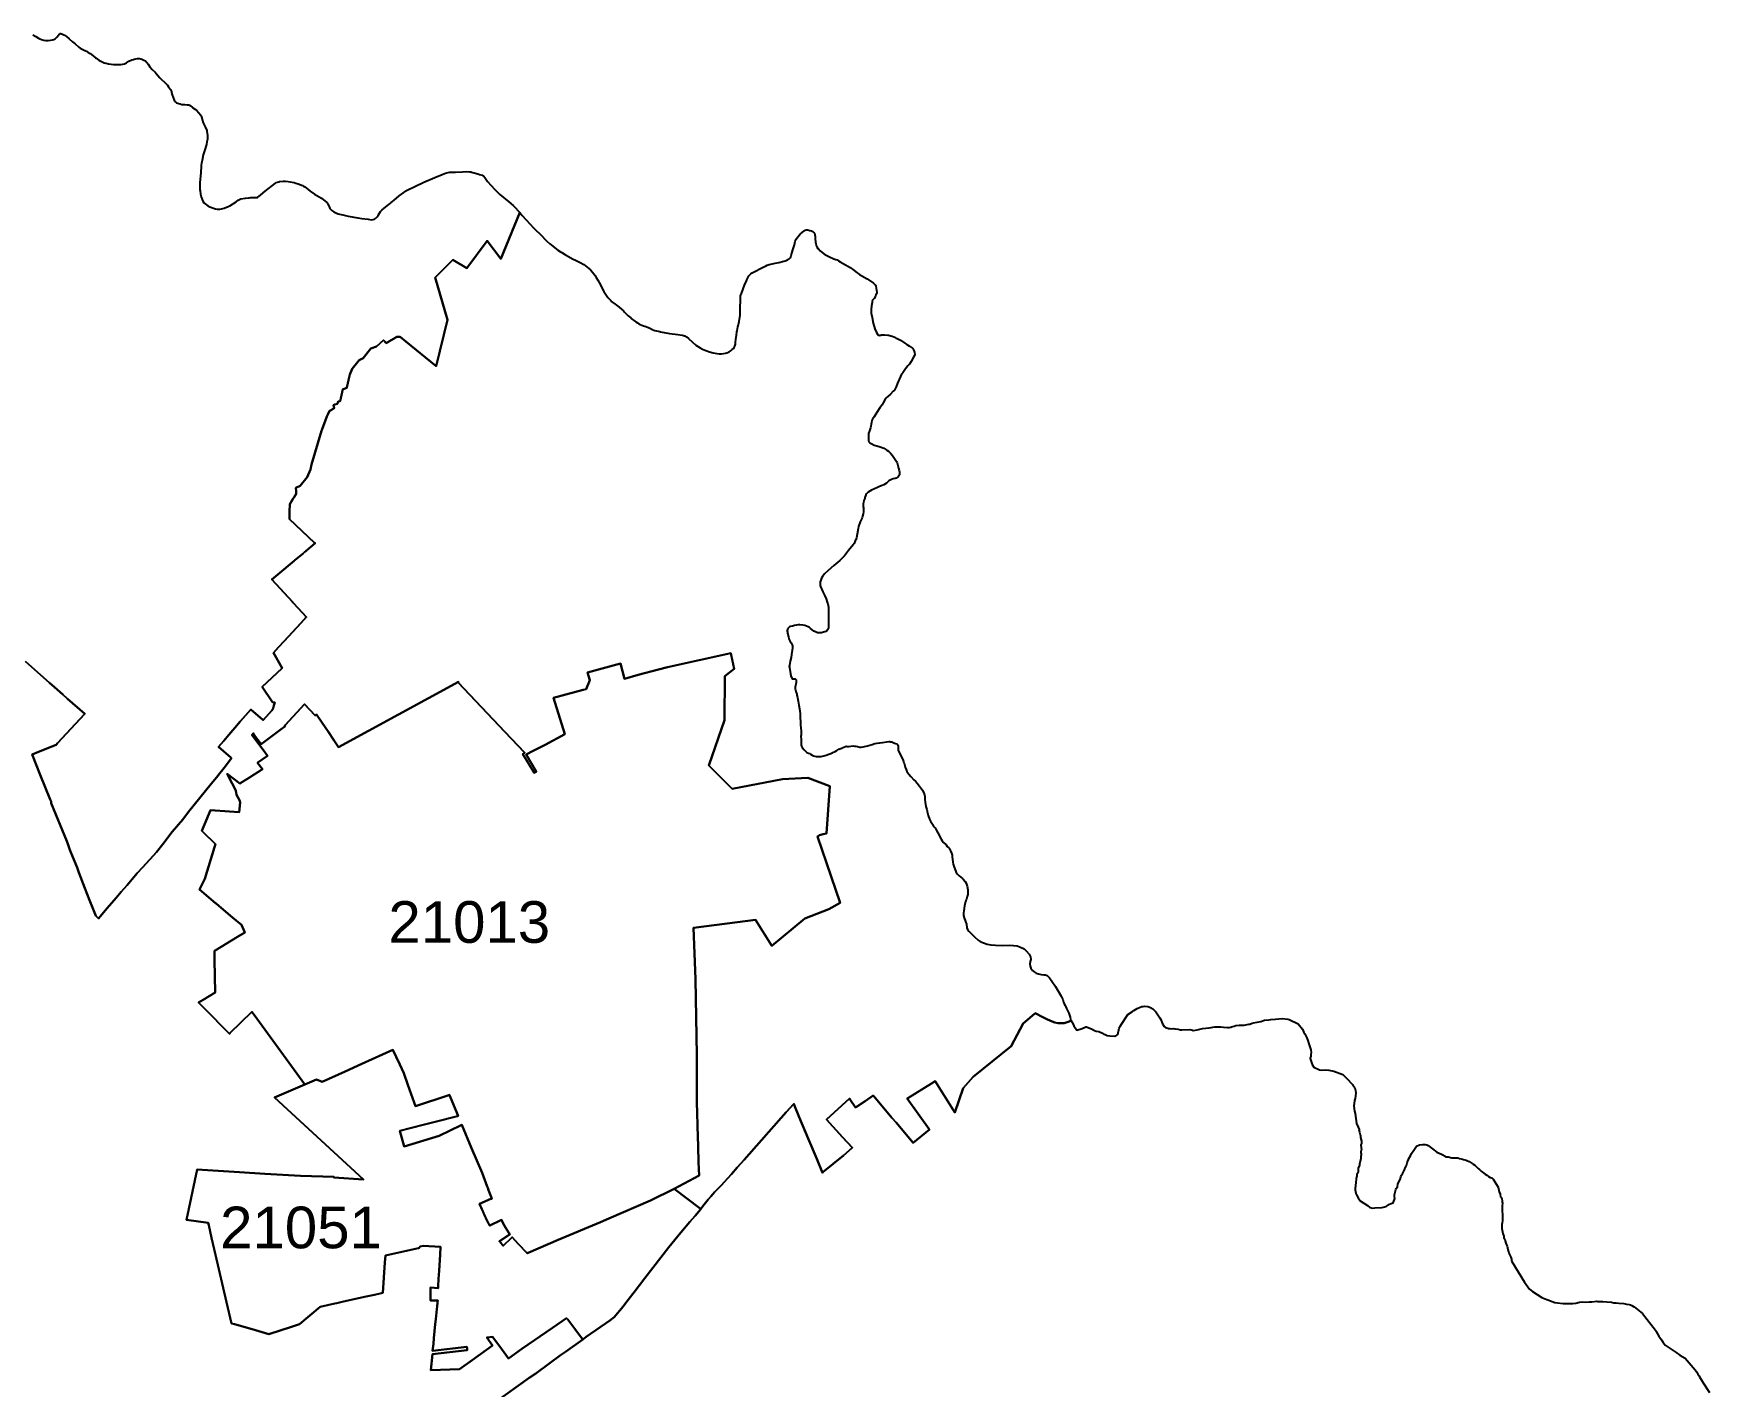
# Model space of a CAD drawing. Header units: inches. Extents: x 1341578 to 1502124, y 557203 to 748561.
# Drawn here: x 1462512 to 1483973, y 655681 to 673009 of the extents above; entities that cross this region are included whole.
import ezdxf
from ezdxf.enums import TextEntityAlignment as Align

# ---------------------------------------------------------------- set-up
doc = ezdxf.new("R2010")
doc.units = ezdxf.units.IN
doc.header["$MEASUREMENT"] = 0
doc.layers.add('Zipcode', color=7, linetype='Continuous')
doc.layers.add('ZipcodeAnno', color=7, linetype='Continuous')
doc.styles.add('Arial', font='arial.ttf')

msp = doc.modelspace()

# ---------------------------------------------------------------- linework, layer by layer
at = {"layer": 'Zipcode'}
for points in [[(1462505, 672993), (1462541, 672969), (1462576, 672948), (1462583, 672944), (1462594, 672939), (1462612, 672930), (1462643, 672922), (1462669, 672918), (1462700, 672918), (1462728, 672922), (1462753, 672927), (1462771, 672933), (1462787, 672941), (1462799, 672949), (1462812, 672962), (1462832, 672989), (1462842, 673001), (1462847, 673006), (1462852, 673008), (1462860, 673009), (1462870, 673006), (1462883, 673001), (1462893, 672997), (1462909, 672988), (1462922, 672980), (1462932, 672972), (1462967, 672939), (1463012, 672901), (1463044, 672876), (1463091, 672836), (1463110, 672823), (1463133, 672810), (1463167, 672793), (1463192, 672781), (1463211, 672767), (1463237, 672751), (1463275, 672721), (1463305, 672698), (1463312, 672693), (1463349, 672667), (1463390, 672646), (1463418, 672633), (1463433, 672629), (1463442, 672627), (1463472, 672622), (1463504, 672616), (1463536, 672613), (1463560, 672611), (1463585, 672610), (1463630, 672613), (1463657, 672615), (1463678, 672621), (1463694, 672631), (1463701, 672635), (1463733, 672653), (1463769, 672671), (1463790, 672678), (1463801, 672682), (1463822, 672686), (1463843, 672688), (1463857, 672688), (1463871, 672687), (1463886, 672684), (1463898, 672681), (1463926, 672667), (1463944, 672658), (1463956, 672648), (1463965, 672635), (1463980, 672615), (1464001, 672584), (1464033, 672548), (1464068, 672512), (1464081, 672495), (1464131, 672441), (1464209, 672366), (1464228, 672347), (1464242, 672326), (1464265, 672290), (1464271, 672282), (1464277, 672266), (1464280, 672254), (1464289, 672224), (1464311, 672155), (1464318, 672144), (1464324, 672134), (1464337, 672124), (1464343, 672121), (1464388, 672107), (1464412, 672101), (1464449, 672099), (1464479, 672097), (1464493, 672096), (1464501, 672095), (1464516, 672085), (1464552, 672059), (1464588, 672035), (1464598, 672026), (1464627, 671993), (1464649, 671969), (1464661, 671951), (1464663, 671947), (1464671, 671907), (1464684, 671866), (1464691, 671846), (1464708, 671812), (1464730, 671767), (1464731, 671759), (1464737, 671730), (1464738, 671709), (1464738, 671657), (1464733, 671623), (1464726, 671586), (1464701, 671508), (1464685, 671455), (1464670, 671382), (1464663, 671349), (1464660, 671322), (1464659, 671309), (1464654, 671228), (1464641, 671098), (1464640, 671054), (1464641, 671023), (1464643, 671006), (1464645, 670993), (1464651, 670951), (1464659, 670915), (1464670, 670883), (1464680, 670862), (1464694, 670842), (1464708, 670828), (1464725, 670813), (1464744, 670801), (1464769, 670790), (1464815, 670771), (1464841, 670762), (1464862, 670758), (1464874, 670757), (1464876, 670757), (1464887, 670758), (1464898, 670760), (1464920, 670765), (1464953, 670774), (1465006, 670793), (1465024, 670800), (1465106, 670854), (1465131, 670873), (1465139, 670879), (1465156, 670888), (1465165, 670890), (1465223, 670898), (1465227, 670899), (1465271, 670906), (1465274, 670906), (1465292, 670909), (1465307, 670909), (1465328, 670909), (1465358, 670907), (1465372, 670908), (1465378, 670908), (1465385, 670912), (1465417, 670937), (1465452, 670968), (1465479, 670990), (1465610, 671093), (1465621, 671100), (1465652, 671111), (1465663, 671113), (1465710, 671118), (1465740, 671117), (1465773, 671112), (1465848, 671099), (1465872, 671092), (1465901, 671085), (1465957, 671061), (1465969, 671053), (1465984, 671044), (1466028, 671011), (1466056, 670991), (1466112, 670952), (1466198, 670899), (1466267, 670844), (1466274, 670839), (1466281, 670825), (1466296, 670792), (1466308, 670769), (1466324, 670751), (1466333, 670742), (1466359, 670727), (1466392, 670707), (1466405, 670702), (1466415, 670700), (1466432, 670697), (1466474, 670688), (1466541, 670671), (1466663, 670648), (1466691, 670643), (1466715, 670638), (1466799, 670629), (1466837, 670624), (1466861, 670626), (1466878, 670632), (1466892, 670640), (1466904, 670652), (1466911, 670659), (1466925, 670677), (1466931, 670685), (1466956, 670728), (1466974, 670747), (1467000, 670773), (1467040, 670803), (1467067, 670823), (1467080, 670833), (1467091, 670843), (1467109, 670858), (1467128, 670873), (1467193, 670928), (1467283, 670994), (1467290, 670999), (1467509, 671103), (1467652, 671164), (1467744, 671203), (1467787, 671220), (1467823, 671228), (1467840, 671231), (1467915, 671232), (1468006, 671238), (1468054, 671240), (1468093, 671239), (1468110, 671237), (1468119, 671235), (1468139, 671229), (1468203, 671210), (1468223, 671205), (1468255, 671195), (1468271, 671188), (1468278, 671182), (1468291, 671165), (1468327, 671114), (1468373, 671061), (1468418, 671013), (1468431, 670998), (1468460, 670967), (1468482, 670946), (1468600, 670854), (1468652, 670807), (1468685, 670775), (1468718, 670739), (1468740, 670715), (1468497, 670121), (1468321, 670352), (1468061, 670002), (1467883, 670109), (1467657, 669883), (1467811, 669341), (1467668, 668747), (1467278, 669066), (1467209, 669122), (1467186, 669123), (1467165, 669123), (1467029, 669041), (1467021, 669051), (1467009, 669064), (1466995, 669080), (1466904, 669002), (1466830, 668976), (1466734, 668852), (1466681, 668826), (1466593, 668714), (1466564, 668643), (1466559, 668625), (1466524, 668477), (1466523, 668472), (1466488, 668459), (1466473, 668453), (1466439, 668298), (1466413, 668294), (1466408, 668281), (1466403, 668267), (1466371, 668256), (1466352, 668249), (1466360, 668210), (1466360, 668209), (1466313, 668182), (1466303, 668176), (1466281, 668130), (1466269, 668102), (1466246, 668043), (1466213, 667956), (1466203, 667929), (1466200, 667920), (1466071, 667490), (1466059, 667425), (1466014, 667328), (1465927, 667217), (1465872, 667188), (1465874, 667146), (1465876, 667116), (1465874, 667114), (1465848, 667072), (1465837, 667054), (1465792, 666981), (1465790, 666888), (1465789, 666796), (1465789, 666788), (1466112, 666487), (1466118, 666481), (1466063, 666435), (1466002, 666383), (1465983, 666367), (1465963, 666351), (1465923, 666317), (1465859, 666263), (1465848, 666254), (1465640, 666080), (1465563, 666015), (1465827, 665729), (1465830, 665726), (1465841, 665714), (1466006, 665535), (1466004, 665533), (1465934, 665456), (1465722, 665226), (1465651, 665149), (1465584, 665076), (1465618, 665017), (1465694, 664880), (1465564, 664758), (1465440, 664641), (1465574, 664444), (1465600, 664441), (1465591, 664403), (1465581, 664364), (1465581, 664363), (1465562, 664338), (1465453, 664214), (1465447, 664219), (1465294, 664352), (1465159, 664196), (1465091, 664116), (1465015, 664028), (1464949, 663951), (1464882, 663873), (1465039, 663736), (1465046, 663730), (1464953, 663606), (1464934, 663582), (1464880, 663514), (1464875, 663507), (1464786, 663399), (1464498, 663039), (1464424, 662942), (1464288, 662783), (1464168, 662627), (1464087, 662524), (1463910, 662333), (1463841, 662253), (1463709, 662102), (1463635, 662016), (1463568, 661938), (1463454, 661808), (1463345, 661676), (1463311, 661708), (1463302, 661729), (1463267, 661814), (1463230, 661909), (1463171, 662062), (1463093, 662265), (1463070, 662328), (1463017, 662458), (1462977, 662556), (1462955, 662617), (1462938, 662663), (1462738, 663153), (1462736, 663171), (1462725, 663198), (1462598, 663515), (1462494, 663775), (1462576, 663807), (1462801, 663898), (1462821, 663920), (1463166, 664293), (1463169, 664297), (1462949, 664486), (1462886, 664542), (1462780, 664637), (1462718, 664692), (1462410, 664966)], [(1462410, 664966), (1462718, 664692), (1462780, 664637), (1462886, 664542), (1462949, 664486), (1463169, 664297), (1463166, 664293), (1462821, 663920), (1462801, 663898), (1462576, 663807), (1462494, 663775), (1462598, 663515), (1462725, 663198), (1462736, 663171), (1462738, 663153), (1462938, 662663), (1462955, 662617), (1462977, 662556), (1463017, 662458), (1463070, 662328), (1463093, 662265), (1463171, 662062), (1463230, 661909), (1463267, 661814), (1463302, 661729), (1463311, 661708), (1463345, 661676), (1463454, 661808), (1463568, 661938), (1463635, 662016), (1463709, 662102), (1463841, 662253), (1463910, 662333), (1464087, 662524), (1464168, 662627), (1464288, 662783), (1464424, 662942), (1464498, 663039), (1464786, 663399), (1464875, 663507), (1464880, 663514), (1464934, 663582), (1464953, 663606), (1465046, 663730), (1465039, 663736), (1464882, 663873), (1464949, 663951), (1465015, 664028), (1465091, 664116), (1465159, 664196), (1465294, 664352), (1465447, 664219), (1465453, 664214), (1465562, 664338), (1465581, 664363), (1465581, 664364), (1465591, 664403), (1465600, 664441), (1465574, 664444), (1465440, 664641), (1465564, 664758), (1465694, 664880), (1465618, 665017), (1465584, 665076), (1465651, 665149), (1465722, 665226), (1465934, 665456), (1466004, 665533), (1466006, 665535), (1465841, 665714), (1465830, 665726), (1465827, 665729), (1465563, 666015), (1465640, 666080), (1465848, 666254), (1465859, 666263), (1465923, 666317), (1465963, 666351), (1465983, 666367), (1466002, 666383), (1466063, 666435), (1466118, 666481), (1466112, 666487), (1465789, 666788), (1465789, 666796), (1465790, 666888), (1465792, 666981), (1465837, 667054), (1465848, 667072), (1465874, 667114), (1465876, 667116), (1465874, 667146), (1465872, 667188), (1465927, 667217), (1466014, 667328), (1466059, 667425), (1466071, 667490), (1466200, 667920), (1466203, 667929), (1466213, 667956), (1466246, 668043), (1466269, 668102), (1466281, 668130), (1466303, 668176), (1466313, 668182), (1466360, 668209), (1466360, 668210), (1466352, 668249), (1466371, 668256), (1466403, 668267), (1466408, 668281), (1466413, 668294), (1466439, 668298), (1466473, 668453), (1466488, 668459), (1466523, 668472), (1466524, 668477), (1466559, 668625), (1466564, 668643), (1466593, 668714), (1466681, 668826), (1466734, 668852), (1466830, 668976), (1466904, 669002), (1466995, 669080), (1467009, 669064), (1467021, 669051), (1467029, 669041), (1467165, 669123), (1467186, 669123), (1467209, 669122), (1467278, 669066), (1467668, 668747), (1467811, 669341), (1467657, 669883), (1467883, 670109), (1468061, 670002), (1468321, 670352), (1468497, 670121), (1468740, 670715), (1468770, 670680), (1468821, 670622), (1468916, 670518), (1469024, 670412), (1469058, 670375), (1469086, 670348), (1469124, 670317), (1469227, 670232), (1469260, 670213), (1469277, 670203), (1469325, 670176), (1469424, 670120), (1469453, 670104), (1469511, 670075), (1469557, 670050), (1469603, 670015), (1469645, 669980), (1469670, 669953), (1469688, 669932), (1469699, 669914), (1469717, 669885), (1469736, 669851), (1469754, 669821), (1469771, 669791), (1469791, 669752), (1469815, 669706), (1469857, 669641), (1469866, 669628), (1469903, 669591), (1469918, 669574), (1469930, 669563), (1469959, 669544), (1470012, 669502), (1470047, 669473), (1470065, 669458), (1470077, 669446), (1470126, 669395), (1470159, 669366), (1470167, 669359), (1470210, 669325), (1470223, 669316), (1470245, 669303), (1470264, 669290), (1470279, 669284), (1470322, 669265), (1470338, 669260), (1470387, 669244), (1470428, 669223), (1470436, 669219), (1470456, 669209), (1470467, 669205), (1470533, 669191), (1470541, 669190), (1470655, 669168), (1470761, 669152), (1470817, 669145), (1470836, 669140), (1470850, 669137), (1470856, 669135), (1470867, 669128), (1470875, 669122), (1470901, 669101), (1470952, 669056), (1470995, 669018), (1471048, 668985), (1471077, 668968), (1471120, 668950), (1471169, 668934), (1471215, 668921), (1471264, 668910), (1471290, 668907), (1471321, 668908), (1471349, 668911), (1471373, 668915), (1471390, 668919), (1471412, 668928), (1471418, 668931), (1471434, 668940), (1471446, 668948), (1471460, 668960), (1471474, 668974), (1471485, 668989), (1471494, 669005), (1471499, 669031), (1471500, 669043), (1471501, 669056), (1471505, 669091), (1471512, 669144), (1471519, 669189), (1471522, 669201), (1471533, 669250), (1471537, 669266), (1471547, 669321), (1471560, 669403), (1471562, 669488), (1471564, 669601), (1471564, 669614), (1471567, 669648), (1471571, 669660), (1471573, 669668), (1471584, 669693), (1471591, 669714), (1471599, 669737), (1471618, 669787), (1471640, 669843), (1471645, 669853), (1471662, 669889), (1471672, 669905), (1471688, 669923), (1471698, 669932), (1471714, 669943), (1471757, 669967), (1471820, 670000), (1471862, 670020), (1471886, 670031), (1471907, 670041), (1471932, 670050), (1471954, 670055), (1472007, 670066), (1472055, 670077), (1472122, 670093), (1472137, 670097), (1472149, 670100), (1472167, 670109), (1472181, 670117), (1472183, 670118), (1472198, 670132), (1472202, 670136), (1472203, 670137), (1472208, 670150), (1472214, 670167), (1472226, 670208), (1472236, 670240), (1472255, 670304), (1472267, 670350), (1472269, 670358), (1472280, 670376), (1472301, 670405), (1472324, 670434), (1472329, 670439), (1472358, 670465), (1472374, 670479), (1472377, 670481), (1472392, 670489), (1472408, 670493), (1472422, 670494), (1472438, 670492), (1472455, 670488), (1472473, 670481), (1472490, 670473), (1472502, 670462), (1472510, 670452), (1472515, 670444), (1472518, 670431), (1472520, 670410), (1472523, 670390), (1472527, 670329), (1472529, 670319), (1472535, 670294), (1472541, 670278), (1472556, 670257), (1472562, 670251), (1472586, 670227), (1472632, 670189), (1472650, 670175), (1472660, 670169), (1472705, 670149), (1472762, 670124), (1472786, 670114), (1472802, 670109), (1472821, 670099), (1472843, 670086), (1472909, 670046), (1472971, 670012), (1473015, 669979), (1473042, 669957), (1473088, 669924), (1473187, 669867), (1473268, 669810), (1473272, 669807), (1473291, 669789), (1473294, 669786), (1473297, 669773), (1473302, 669748), (1473308, 669716), (1473310, 669700), (1473309, 669686), (1473305, 669673), (1473300, 669661), (1473292, 669644), (1473275, 669616), (1473259, 669597), (1473256, 669594), (1473250, 669576), (1473249, 669566), (1473249, 669562), (1473247, 669544), (1473244, 669519), (1473240, 669476), (1473239, 669435), (1473239, 669426), (1473249, 669373), (1473265, 669298), (1473285, 669228), (1473305, 669181), (1473318, 669158), (1473320, 669155), (1473325, 669151), (1473333, 669146), (1473342, 669144), (1473349, 669143), (1473355, 669144), (1473366, 669147), (1473369, 669149), (1473374, 669150), (1473379, 669151), (1473407, 669151), (1473450, 669147), (1473460, 669144), (1473476, 669140), (1473492, 669135), (1473506, 669131), (1473530, 669123), (1473550, 669114), (1473559, 669109), (1473573, 669103), (1473616, 669080), (1473668, 669043), (1473696, 669026), (1473728, 669006), (1473768, 668978), (1473775, 668972), (1473784, 668956), (1473791, 668938), (1473795, 668923), (1473796, 668897), (1473792, 668885), (1473781, 668862), (1473751, 668810), (1473728, 668774), (1473709, 668751), (1473678, 668713), (1473642, 668661), (1473628, 668645), (1473612, 668615), (1473574, 668530), (1473557, 668482), (1473545, 668456), (1473536, 668443), (1473521, 668427), (1473484, 668388), (1473450, 668361), (1473429, 668342), (1473417, 668329), (1473412, 668319), (1473393, 668278), (1473380, 668254), (1473350, 668214), (1473311, 668157), (1473275, 668101), (1473256, 668069), (1473248, 668051), (1473241, 668026), (1473238, 668006), (1473235, 667981), (1473229, 667957), (1473215, 667919), (1473206, 667885), (1473203, 667859), (1473202, 667826), (1473205, 667797), (1473210, 667781), (1473215, 667770), (1473220, 667766), (1473245, 667752), (1473277, 667738), (1473309, 667726), (1473352, 667714), (1473401, 667697), (1473441, 667674), (1473459, 667661), (1473484, 667636), (1473511, 667604), (1473530, 667579), (1473563, 667528), (1473572, 667511), (1473577, 667494), (1473588, 667444), (1473597, 667414), (1473602, 667391), (1473602, 667372), (1473599, 667358), (1473593, 667343), (1473582, 667329), (1473573, 667321), (1473560, 667314), (1473544, 667309), (1473522, 667304), (1473500, 667297), (1473480, 667288), (1473463, 667278), (1473433, 667252), (1473401, 667230), (1473380, 667219), (1473347, 667206), (1473318, 667194), (1473282, 667178), (1473243, 667160), (1473220, 667149), (1473199, 667134), (1473179, 667114), (1473170, 667099), (1473165, 667088), (1473159, 667068), (1473156, 667054), (1473146, 667026), (1473140, 667002), (1473136, 666984), (1473135, 666970), (1473136, 666948), (1473138, 666932), (1473139, 666904), (1473138, 666883), (1473134, 666858), (1473129, 666827), (1473121, 666807), (1473098, 666755), (1473076, 666693), (1473070, 666671), (1473059, 666595), (1473051, 666551), (1473042, 666525), (1473035, 666510), (1473020, 666477), (1473008, 666459), (1472948, 666386), (1472895, 666320), (1472839, 666261), (1472760, 666194), (1472687, 666133), (1472642, 666088), (1472632, 666075), (1472615, 666054), (1472601, 666032), (1472592, 666009), (1472585, 665988), (1472584, 665969), (1472585, 665952), (1472587, 665941), (1472590, 665928), (1472621, 665857), (1472642, 665816), (1472662, 665768), (1472676, 665727), (1472683, 665704), (1472687, 665682), (1472690, 665660), (1472691, 665648), (1472691, 665529), (1472694, 665412), (1472692, 665397), (1472684, 665378), (1472681, 665370), (1472671, 665358), (1472659, 665350), (1472645, 665345), (1472630, 665340), (1472604, 665334), (1472587, 665332), (1472561, 665332), (1472552, 665334), (1472532, 665342), (1472505, 665356), (1472478, 665375), (1472461, 665389), (1472450, 665401), (1472433, 665412), (1472410, 665419), (1472387, 665425), (1472362, 665430), (1472326, 665435), (1472303, 665435), (1472283, 665432), (1472256, 665427), (1472230, 665420), (1472206, 665413), (1472192, 665408), (1472178, 665398), (1472171, 665389), (1472166, 665377), (1472162, 665363), (1472163, 665355), (1472166, 665343), (1472168, 665330), (1472179, 665281), (1472185, 665256), (1472192, 665241), (1472198, 665230), (1472212, 665204), (1472225, 665179), (1472230, 665166), (1472230, 665160), (1472230, 665140), (1472227, 665110), (1472220, 665056), (1472212, 665018), (1472201, 664971), (1472191, 664913), (1472190, 664902), (1472191, 664889), (1472205, 664808), (1472209, 664786), (1472210, 664781), (1472222, 664751), (1472228, 664746), (1472235, 664744), (1472247, 664745), (1472254, 664746), (1472261, 664745), (1472267, 664742), (1472273, 664736), (1472278, 664729), (1472280, 664721), (1472280, 664712), (1472278, 664699), (1472264, 664638), (1472263, 664633), (1472264, 664623), (1472265, 664613), (1472268, 664603), (1472274, 664582), (1472285, 664548), (1472288, 664536), (1472294, 664506), (1472304, 664456), (1472313, 664408), (1472321, 664361), (1472327, 664302), (1472330, 664260), (1472332, 664179), (1472333, 664156), (1472338, 664112), (1472340, 664076), (1472340, 664026), (1472339, 664006), (1472340, 663971), (1472342, 663916), (1472343, 663893), (1472345, 663881), (1472354, 663866), (1472379, 663835), (1472397, 663819), (1472416, 663802), (1472435, 663792), (1472448, 663788), (1472462, 663781), (1472484, 663766), (1472499, 663759), (1472517, 663753), (1472536, 663749), (1472553, 663749), (1472572, 663749), (1472599, 663751), (1472634, 663757), (1472660, 663766), (1472742, 663795), (1472757, 663803), (1472776, 663815), (1472799, 663828), (1472826, 663843), (1472861, 663858), (1472869, 663861), (1472888, 663869), (1472910, 663878), (1472920, 663881), (1472930, 663879), (1472937, 663879), (1472952, 663878), (1472979, 663881), (1473004, 663884), (1473026, 663883), (1473040, 663881), (1473063, 663876), (1473095, 663870), (1473111, 663870), (1473137, 663873), (1473190, 663887), (1473249, 663903), (1473287, 663914), (1473317, 663920), (1473351, 663926), (1473382, 663930), (1473439, 663939), (1473465, 663941), (1473476, 663941), (1473486, 663939), (1473503, 663935), (1473538, 663922), (1473565, 663911), (1473572, 663905), (1473579, 663896), (1473584, 663880), (1473584, 663870), (1473582, 663852), (1473582, 663842), (1473583, 663832), (1473598, 663800), (1473621, 663755), (1473646, 663699), (1473652, 663685), (1473658, 663667), (1473660, 663663), (1473674, 663613), (1473687, 663581), (1473697, 663559), (1473709, 663540), (1473722, 663521), (1473747, 663491), (1473784, 663451), (1473806, 663434), (1473829, 663409), (1473858, 663370), (1473895, 663320), (1473901, 663310), (1473917, 663273), (1473921, 663259), (1473925, 663238), (1473926, 663200), (1473929, 663165), (1473939, 663109), (1473946, 663083), (1473950, 663070), (1473954, 663052), (1473956, 663043), (1473967, 662995), (1473985, 662948), (1473997, 662922), (1474015, 662895), (1474026, 662877), (1474027, 662875), (1474045, 662848), (1474059, 662834), (1474072, 662809), (1474090, 662772), (1474134, 662690), (1474146, 662670), (1474165, 662648), (1474197, 662617), (1474213, 662598), (1474217, 662593), (1474231, 662579), (1474237, 662571), (1474240, 662567), (1474254, 662540), (1474267, 662511), (1474275, 662485), (1474277, 662464), (1474280, 662436), (1474284, 662394), (1474290, 662369), (1474301, 662331), (1474321, 662277), (1474328, 662262), (1474342, 662244), (1474364, 662221), (1474408, 662187), (1474418, 662179), (1474444, 662147), (1474454, 662127), (1474466, 662088), (1474476, 662041), (1474476, 662016), (1474476, 661983), (1474468, 661956), (1474457, 661924), (1474451, 661906), (1474447, 661892), (1474433, 661836), (1474424, 661771), (1474422, 661748), (1474421, 661732), (1474421, 661711), (1474429, 661682), (1474448, 661635), (1474461, 661602), (1474465, 661557), (1474472, 661535), (1474490, 661513), (1474560, 661440), (1474608, 661399), (1474636, 661380), (1474677, 661361), (1474725, 661344), (1474771, 661338), (1474831, 661333), (1474915, 661329), (1475011, 661331), (1475061, 661330), (1475108, 661325), (1475149, 661309), (1475197, 661287), (1475225, 661261), (1475260, 661219), (1475277, 661183), (1475282, 661149), (1475276, 661124), (1475272, 661095), (1475276, 661064), (1475285, 661039), (1475292, 661026), (1475305, 661008), (1475327, 660990), (1475353, 660974), (1475381, 660965), (1475415, 660957), (1475449, 660954), (1475471, 660954), (1475493, 660943), (1475520, 660916), (1475553, 660872), (1475598, 660802), (1475628, 660751), (1475672, 660678), (1475685, 660652), (1475689, 660647), (1475694, 660635), (1475703, 660601), (1475711, 660583), (1475722, 660562), (1475729, 660542), (1475738, 660521), (1475770, 660460), (1475787, 660410), (1475792, 660385), (1475797, 660370), (1475799, 660366), (1475795, 660364), (1475760, 660349), (1475711, 660336), (1475687, 660332), (1475659, 660332), (1475627, 660336), (1475592, 660343), (1475536, 660363), (1475488, 660384), (1475436, 660410), (1475337, 660462), (1475329, 660455), (1475184, 660331), (1475030, 660040), (1474543, 659646), (1474418, 659503), (1474310, 659191), (1474289, 659224), (1474057, 659591), (1474010, 659562), (1473707, 659374), (1473698, 659368), (1473980, 658977), (1473985, 658970), (1473777, 658800), (1473775, 658802), (1473557, 659061), (1473505, 659123), (1473272, 659400), (1473266, 659407), (1473160, 659335), (1473050, 659261), (1473036, 659252), (1472964, 659362), (1472960, 659368), (1472667, 659102), (1472873, 658873), (1472993, 658740), (1472997, 658736), (1472882, 658641), (1472621, 658424), (1472614, 658419), (1472541, 658595), (1472432, 658855), (1472317, 659132), (1472251, 659290), (1472247, 659301), (1472151, 659192), (1471611, 658585), (1471523, 658485), (1471448, 658398), (1471357, 658297), (1471322, 658260), (1471261, 658198), (1471232, 658168), (1471210, 658146), (1471183, 658115), (1471152, 658075), (1471100, 658011), (1471056, 657954), (1471048, 657960), (1470717, 658213), (1471034, 658384), (1471029, 658552), (1471022, 658756), (1471014, 659014), (1471008, 659193), (1471007, 659310), (1471005, 659923), (1470987, 660898), (1470965, 661553), (1470997, 661558), (1471758, 661658), (1471968, 661325), (1472387, 661673), (1472698, 661793), (1472840, 661874), (1472553, 662723), (1472575, 662743), (1472624, 662753), (1472667, 662765), (1472710, 663371), (1472428, 663474), (1472101, 663457), (1471458, 663333), (1471160, 663634), (1471360, 664216), (1471366, 664780), (1471482, 664870), (1471447, 665050), (1471443, 665074), (1470629, 664895), (1470513, 664863), (1470256, 664794), (1470080, 664746), (1470027, 664940), (1469607, 664825), (1469634, 664728), (1469590, 664613), (1469551, 664603), (1469327, 664542), (1469169, 664499), (1469314, 664035), (1469065, 663898), (1468911, 663821), (1468819, 663776), (1468946, 663566), (1468951, 663556), (1468922, 663541), (1468779, 663780), (1468799, 663798), (1468801, 663800), (1468549, 664065), (1468549, 664066), (1467948, 664699), (1467954, 664707), (1466416, 663870), (1466356, 663959), (1466283, 664068), (1466208, 664180), (1466135, 664288), (1466120, 664273), (1465981, 664420), (1465736, 664152), (1465729, 664143), (1465725, 664131), (1465702, 664114), (1465598, 664037), (1465426, 663909), (1465343, 664020), (1465341, 664023), (1465324, 664046), (1465323, 664045), (1465308, 664027), (1465453, 663833), (1465509, 663757), (1465385, 663672), (1465380, 663669), (1465442, 663587), (1465277, 663482), (1465153, 663404), (1464992, 663526), (1465009, 663494), (1465102, 663313), (1465111, 663259), (1465151, 663190), (1465156, 663160), (1465146, 663036), (1465020, 663044), (1464779, 663061), (1464700, 662878), (1464666, 662799), (1464679, 662786), (1464841, 662627), (1464829, 662586), (1464705, 662181), (1464638, 662045), (1464844, 661870), (1464850, 661865), (1464883, 661837), (1464913, 661812), (1465060, 661688), (1465173, 661593), (1465219, 661495), (1465125, 661438), (1464838, 661265), (1464829, 661260), (1464831, 661145), (1464839, 660725), (1464686, 660634), (1464626, 660598), (1464696, 660528), (1465023, 660199), (1465027, 660204), (1465307, 660480), (1465337, 660439), (1465987, 659550), (1465597, 659382), (1466739, 658331), (1466358, 658357), (1466359, 658368), (1465931, 658377), (1465474, 658406), (1465150, 658427), (1464739, 658453), (1464606, 658461), (1464471, 657816), (1464748, 657775), (1464755, 657747), (1464792, 657585), (1464843, 657365), (1464983, 656761), (1465047, 656488), (1465085, 656477), (1465310, 656413), (1465526, 656351), (1465815, 656446), (1465918, 656479), (1466181, 656703), (1466369, 656744), (1466396, 656750), (1466466, 656765), (1466751, 656828), (1466880, 656856), (1466951, 656871), (1466987, 656879), (1467012, 657270), (1467017, 657358), (1467115, 657380), (1467443, 657454), (1467450, 657456), (1467464, 657473), (1467501, 657481), (1467723, 657471), (1467717, 657365), (1467714, 657305), (1467705, 657161), (1467699, 657059), (1467694, 656966), (1467692, 656941), (1467597, 656948), (1467597, 656922), (1467597, 656780), (1467688, 656780), (1467685, 656756), (1467685, 656751), (1467680, 656705), (1467677, 656672), (1467672, 656627), (1467664, 656544), (1467657, 656479), (1467639, 656300), (1467632, 656229), (1467629, 656196), (1467623, 656137), (1468061, 656187), (1468064, 656167), (1468066, 656147), (1467619, 656096), (1467598, 655888), (1467967, 655902), (1468131, 656019), (1468391, 656204), (1468315, 656307), (1468390, 656315), (1468418, 656277), (1468504, 656161), (1468593, 656040), (1468764, 656163), (1469157, 656430), (1469339, 656557), (1469352, 656539), (1469442, 656419), (1469530, 656302), (1469544, 656284), (1469322, 656124), (1469260, 656084), (1469109, 655971), (1468945, 655847), (1468860, 655793), (1468418, 655475)], [(1468418, 655475), (1468860, 655793), (1468945, 655847), (1469109, 655971), (1469260, 656084), (1469322, 656124), (1469544, 656284), (1469589, 656316), (1469893, 656527), (1469948, 656569), (1470061, 656707), (1470095, 656751), (1470188, 656869), (1470204, 656888), (1470338, 657069), (1470646, 657466), (1470799, 657651), (1470918, 657789), (1470983, 657866), (1471051, 657948), (1471056, 657954), (1471100, 658011), (1471152, 658075), (1471183, 658115), (1471210, 658146), (1471232, 658168), (1471261, 658198), (1471322, 658260), (1471357, 658297), (1471448, 658398), (1471523, 658485), (1471611, 658585), (1472151, 659192), (1472247, 659301), (1472251, 659290), (1472317, 659132), (1472432, 658855), (1472541, 658595), (1472614, 658419), (1472621, 658424), (1472882, 658641), (1472997, 658736), (1472993, 658740), (1472873, 658873), (1472667, 659102), (1472960, 659368), (1472964, 659362), (1473036, 659252), (1473050, 659261), (1473160, 659335), (1473266, 659407), (1473272, 659400), (1473505, 659123), (1473557, 659061), (1473775, 658802), (1473777, 658800), (1473985, 658970), (1473980, 658977), (1473698, 659368), (1473707, 659374), (1474010, 659562), (1474057, 659591), (1474289, 659224), (1474310, 659191), (1474418, 659503), (1474543, 659646), (1475030, 660040), (1475184, 660331), (1475329, 660455), (1475337, 660462), (1475436, 660410), (1475488, 660384), (1475536, 660363), (1475592, 660343), (1475627, 660336), (1475659, 660332), (1475687, 660332), (1475711, 660336), (1475760, 660349), (1475795, 660364), (1475799, 660366), (1475803, 660360), (1475812, 660347), (1475832, 660298), (1475871, 660245), (1475941, 660267), (1475987, 660285), (1475996, 660285), (1476024, 660274), (1476060, 660263), (1476099, 660241), (1476120, 660233), (1476155, 660227), (1476199, 660205), (1476203, 660201), (1476217, 660193), (1476235, 660189), (1476262, 660175), (1476296, 660171), (1476358, 660168), (1476371, 660170), (1476399, 660188), (1476415, 660268), (1476431, 660301), (1476444, 660323), (1476525, 660443), (1476584, 660484), (1476601, 660496), (1476644, 660521), (1476683, 660538), (1476706, 660546), (1476720, 660548), (1476743, 660550), (1476783, 660546), (1476815, 660535), (1476845, 660517), (1476883, 660479), (1476935, 660404), (1476948, 660381), (1476960, 660347), (1476970, 660324), (1476989, 660290), (1477008, 660278), (1477039, 660268), (1477046, 660267), (1477055, 660266), (1477061, 660265), (1477083, 660263), (1477104, 660264), (1477125, 660263), (1477135, 660260), (1477170, 660259), (1477199, 660249), (1477217, 660248), (1477318, 660251), (1477334, 660250), (1477351, 660243), (1477363, 660242), (1477413, 660249), (1477448, 660259), (1477483, 660265), (1477567, 660273), (1477641, 660285), (1477666, 660286), (1477717, 660286), (1477752, 660282), (1477800, 660279), (1477821, 660279), (1477843, 660282), (1477853, 660285), (1477886, 660297), (1477909, 660303), (1477952, 660307), (1477990, 660308), (1478014, 660310), (1478074, 660320), (1478088, 660323), (1478118, 660334), (1478136, 660339), (1478181, 660345), (1478227, 660357), (1478275, 660372), (1478330, 660378), (1478357, 660383), (1478418, 660387), (1478460, 660388), (1478502, 660393), (1478572, 660385), (1478591, 660380), (1478706, 660326), (1478762, 660258), (1478779, 660215), (1478792, 660199), (1478801, 660181), (1478811, 660153), (1478821, 660135), (1478830, 660113), (1478842, 660069), (1478869, 659991), (1478871, 659958), (1478870, 659931), (1478868, 659908), (1478862, 659890), (1478862, 659880), (1478867, 659857), (1478884, 659805), (1478905, 659770), (1478981, 659738), (1479002, 659734), (1479060, 659736), (1479097, 659733), (1479121, 659729), (1479164, 659719), (1479195, 659707), (1479243, 659691), (1479277, 659675), (1479331, 659626), (1479401, 659548), (1479411, 659531), (1479422, 659520), (1479430, 659505), (1479439, 659470), (1479443, 659436), (1479436, 659371), (1479430, 659355), (1479428, 659342), (1479421, 659270), (1479426, 659205), (1479435, 659175), (1479452, 659050), (1479474, 659003), (1479489, 658974), (1479489, 658965), (1479485, 658957), (1479486, 658951), (1479492, 658940), (1479499, 658905), (1479504, 658897), (1479505, 658886), (1479503, 658868), (1479516, 658821), (1479518, 658802), (1479516, 658791), (1479509, 658774), (1479513, 658739), (1479517, 658719), (1479509, 658686), (1479509, 658674), (1479512, 658662), (1479514, 658649), (1479508, 658625), (1479508, 658602), (1479493, 658526), (1479490, 658514), (1479475, 658475), (1479473, 658463), (1479475, 658435), (1479469, 658411), (1479465, 658408), (1479459, 658395), (1479458, 658378), (1479448, 658340), (1479444, 658291), (1479439, 658261), (1479435, 658213), (1479435, 658200), (1479440, 658177), (1479451, 658139), (1479453, 658136), (1479473, 658097), (1479499, 658058), (1479593, 657997), (1479622, 657974), (1479641, 657967), (1479660, 657965), (1479687, 657968), (1479777, 657973), (1479798, 657977), (1479832, 657988), (1479845, 657994), (1479875, 658014), (1479899, 658025), (1479924, 658032), (1479941, 658077), (1479942, 658087), (1479941, 658112), (1479941, 658134), (1479956, 658203), (1479962, 658218), (1479978, 658239), (1479982, 658271), (1480015, 658346), (1480022, 658364), (1480024, 658380), (1480030, 658389), (1480041, 658405), (1480059, 658440), (1480069, 658454), (1480081, 658489), (1480085, 658495), (1480093, 658512), (1480101, 658545), (1480107, 658559), (1480117, 658586), (1480121, 658592), (1480147, 658645), (1480158, 658664), (1480187, 658709), (1480223, 658758), (1480262, 658775), (1480303, 658782), (1480334, 658780), (1480355, 658775), (1480372, 658768), (1480481, 658681), (1480543, 658658), (1480560, 658646), (1480588, 658630), (1480591, 658626), (1480602, 658621), (1480626, 658620), (1480674, 658609), (1480741, 658611), (1480751, 658608), (1480774, 658600), (1480812, 658592), (1480822, 658587), (1480857, 658578), (1480876, 658569), (1480895, 658563), (1480949, 658529), (1480967, 658514), (1481008, 658476), (1481012, 658474), (1481029, 658458), (1481049, 658438), (1481100, 658401), (1481124, 658389), (1481144, 658371), (1481167, 658357), (1481181, 658352), (1481204, 658338), (1481266, 658233), (1481280, 658174), (1481292, 658143), (1481298, 658110), (1481304, 658102), (1481313, 658083), (1481318, 658060), (1481319, 658043), (1481322, 658028), (1481317, 657994), (1481318, 657945), (1481317, 657922), (1481323, 657887), (1481323, 657856), (1481322, 657804), (1481318, 657777), (1481313, 657757), (1481314, 657706), (1481328, 657638), (1481339, 657606), (1481342, 657585), (1481351, 657569), (1481355, 657546), (1481364, 657515), (1481376, 657494), (1481382, 657477), (1481390, 657434), (1481401, 657404), (1481403, 657402), (1481409, 657378), (1481421, 657355), (1481429, 657335), (1481437, 657311), (1481438, 657293), (1481443, 657283), (1481605, 657015), (1481669, 656928), (1481708, 656896), (1481825, 656819), (1481889, 656793), (1481905, 656789), (1481991, 656758), (1482029, 656751), (1482101, 656744), (1482145, 656743), (1482223, 656745), (1482261, 656750), (1482310, 656761), (1482353, 656763), (1482383, 656760), (1482431, 656764), (1482468, 656764), (1482529, 656772), (1482544, 656769), (1482588, 656770), (1482608, 656768), (1482658, 656766), (1482717, 656760), (1482748, 656754), (1482780, 656754), (1482813, 656749), (1482878, 656745), (1482911, 656736), (1482944, 656729), (1482963, 656727), (1482981, 656718), (1482999, 656706), (1483008, 656703), (1483117, 656614), (1483282, 656403), (1483289, 656389), (1483291, 656383), (1483324, 656327), (1483336, 656309), (1483360, 656278), (1483381, 656246), (1483405, 656208), (1483547, 656117), (1483595, 656082), (1483661, 656043), (1483788, 655894), (1483810, 655863), (1483825, 655840), (1483842, 655819), (1483847, 655804), (1483880, 655750), (1483892, 655726), (1483973, 655602)]]:
    msp.add_lwpolyline(points, dxfattribs=at)
for points in [[(1471366, 664780), (1471360, 664216), (1471160, 663634), (1471458, 663333), (1472101, 663457), (1472428, 663474), (1472710, 663371), (1472667, 662765), (1472624, 662753), (1472575, 662743), (1472553, 662723), (1472840, 661874), (1472698, 661793), (1472387, 661673), (1471968, 661325), (1471758, 661658), (1470997, 661558), (1470965, 661553), (1470987, 660898), (1471005, 659923), (1471007, 659310), (1471008, 659193), (1471014, 659014), (1471022, 658756), (1471029, 658552), (1471034, 658384), (1470717, 658213), (1470413, 658062), (1469880, 657832), (1469771, 657784), (1469229, 657559), (1468847, 657392), (1468836, 657387), (1468831, 657392), (1468719, 657508), (1468642, 657592), (1468634, 657585), (1468526, 657483), (1468526, 657483), (1468525, 657484), (1468524, 657485), (1468523, 657486), (1468522, 657487), (1468521, 657489), (1468520, 657490), (1468519, 657492), (1468517, 657493), (1468516, 657494), (1468515, 657495), (1468515, 657496), (1468514, 657498), (1468512, 657499), (1468511, 657501), (1468510, 657502), (1468510, 657502), (1468509, 657503), (1468508, 657504), (1468507, 657505), (1468506, 657507), (1468505, 657508), (1468504, 657509), (1468503, 657510), (1468502, 657512), (1468501, 657513), (1468500, 657515), (1468498, 657516), (1468497, 657518), (1468496, 657519), (1468495, 657521), (1468494, 657523), (1468493, 657524), (1468491, 657526), (1468491, 657526), (1468490, 657528), (1468488, 657529), (1468487, 657531), (1468486, 657532), (1468485, 657533), (1468484, 657535), (1468483, 657536), (1468482, 657538), (1468481, 657539), (1468480, 657541), (1468479, 657541), (1468603, 657623), (1468612, 657629), (1468597, 657649), (1468554, 657719), (1468527, 657770), (1468503, 657815), (1468494, 657809), (1468353, 657741), (1468353, 657743), (1468352, 657744), (1468351, 657746), (1468350, 657748), (1468349, 657749), (1468348, 657751), (1468348, 657752), (1468347, 657753), (1468346, 657755), (1468345, 657757), (1468344, 657758), (1468343, 657760), (1468342, 657762), (1468341, 657764), (1468340, 657765), (1468340, 657767), (1468339, 657768), (1468338, 657769), (1468338, 657771), (1468337, 657772), (1468336, 657774), (1468335, 657776), (1468334, 657778), (1468333, 657779), (1468332, 657781), (1468332, 657782), (1468331, 657783), (1468330, 657785), (1468330, 657786), (1468329, 657787), (1468328, 657789), (1468327, 657790), (1468327, 657792), (1468326, 657793), (1468325, 657794), (1468325, 657796), (1468324, 657798), (1468323, 657799), (1468322, 657801), (1468321, 657803), (1468321, 657804), (1468320, 657806), (1468319, 657807), (1468318, 657808), (1468318, 657810), (1468317, 657812), (1468316, 657814), (1468315, 657815), (1468314, 657817), (1468313, 657819), (1468312, 657821), (1468311, 657822), (1468311, 657824), (1468310, 657825), (1468310, 657826), (1468309, 657827), (1468308, 657829), (1468308, 657830), (1468307, 657831), (1468307, 657833), (1468306, 657834), (1468305, 657836), (1468304, 657837), (1468304, 657838), (1468303, 657840), (1468302, 657842), (1468301, 657844), (1468300, 657846), (1468300, 657847), (1468299, 657849), (1468298, 657851), (1468297, 657853), (1468296, 657855), (1468295, 657856), (1468295, 657858), (1468294, 657859), (1468294, 657860), (1468293, 657862), (1468292, 657864), (1468291, 657865), (1468290, 657867), (1468290, 657868), (1468289, 657870), (1468289, 657871), (1468288, 657872), (1468287, 657874), (1468286, 657876), (1468286, 657878), (1468285, 657880), (1468284, 657881), (1468283, 657883), (1468283, 657884), (1468282, 657885), (1468282, 657887), (1468281, 657889), (1468280, 657890), (1468280, 657891), (1468279, 657893), (1468278, 657895), (1468277, 657896), (1468277, 657898), (1468276, 657900), (1468275, 657901), (1468275, 657903), (1468274, 657905), (1468273, 657906), (1468273, 657907), (1468272, 657909), (1468272, 657910), (1468271, 657911), (1468270, 657913), (1468269, 657915), (1468269, 657917), (1468268, 657919), (1468267, 657920), (1468266, 657922), (1468266, 657924), (1468265, 657926), (1468264, 657928), (1468264, 657929), (1468263, 657930), (1468263, 657931), (1468262, 657933), (1468261, 657935), (1468261, 657936), (1468260, 657937), (1468260, 657939), (1468259, 657941), (1468258, 657942), (1468257, 657944), (1468257, 657946), (1468256, 657948), (1468254, 657952), (1468244, 657975), (1468233, 657998), (1468223, 658020), (1468370, 658082), (1468380, 658086), (1468371, 658110), (1468355, 658151), (1468339, 658195), (1468329, 658224), (1468322, 658242), (1468255, 658419), (1468122, 658733), (1467998, 659032), (1467989, 659027), (1467708, 658890), (1467259, 658753), (1467203, 658954), (1467337, 658989), (1467518, 659034), (1467653, 659069), (1467941, 659142), (1467951, 659145), (1467852, 659382), (1467839, 659412), (1467839, 659414), (1467830, 659412), (1467402, 659269), (1467348, 659424), (1467306, 659546), (1467255, 659692), (1467201, 659806), (1467155, 659904), (1467113, 659992), (1466715, 659812), (1466503, 659716), (1466209, 659582), (1466135, 659613), (1465987, 659550), (1465337, 660439), (1465307, 660480), (1465027, 660204), (1465023, 660199), (1464696, 660528), (1464626, 660598), (1464686, 660634), (1464839, 660725), (1464831, 661145), (1464829, 661260), (1464838, 661265), (1465125, 661438), (1465219, 661495), (1465173, 661593), (1465060, 661688), (1464913, 661812), (1464883, 661837), (1464850, 661865), (1464844, 661870), (1464638, 662045), (1464705, 662181), (1464829, 662586), (1464841, 662627), (1464679, 662786), (1464666, 662799), (1464700, 662878), (1464779, 663061), (1465020, 663044), (1465146, 663036), (1465156, 663160), (1465151, 663190), (1465111, 663259), (1465102, 663313), (1465009, 663494), (1464992, 663526), (1465153, 663404), (1465277, 663482), (1465442, 663587), (1465380, 663669), (1465385, 663672), (1465509, 663757), (1465453, 663833), (1465308, 664027), (1465323, 664045), (1465324, 664046), (1465341, 664023), (1465343, 664020), (1465426, 663909), (1465598, 664037), (1465702, 664114), (1465725, 664131), (1465729, 664143), (1465736, 664152), (1465981, 664420), (1466120, 664273), (1466135, 664288), (1466208, 664180), (1466283, 664068), (1466356, 663959), (1466416, 663870), (1467954, 664707), (1467948, 664699), (1468549, 664066), (1468549, 664065), (1468801, 663800), (1468799, 663798), (1468779, 663780), (1468922, 663541), (1468951, 663556), (1468946, 663566), (1468819, 663776), (1468911, 663821), (1469065, 663898), (1469314, 664035), (1469169, 664499), (1469327, 664542), (1469551, 664603), (1469590, 664613), (1469634, 664728), (1469607, 664825), (1470027, 664940), (1470080, 664746), (1470256, 664794), (1470513, 664863), (1470629, 664895), (1471443, 665074), (1471447, 665050), (1471482, 664870)], [(1470717, 658213), (1471048, 657960), (1471056, 657954), (1471051, 657948), (1470983, 657866), (1470918, 657789), (1470799, 657651), (1470646, 657466), (1470338, 657069), (1470204, 656888), (1470188, 656869), (1470095, 656751), (1470061, 656707), (1469948, 656569), (1469893, 656527), (1469589, 656316), (1469544, 656284), (1469530, 656302), (1469442, 656419), (1469352, 656539), (1469339, 656557), (1469157, 656430), (1468764, 656163), (1468593, 656040), (1468504, 656161), (1468418, 656277), (1468390, 656315), (1468315, 656307), (1468391, 656204), (1468131, 656019), (1467967, 655902), (1467598, 655888), (1467619, 656096), (1468066, 656147), (1468064, 656167), (1468061, 656187), (1467623, 656137), (1467629, 656196), (1467632, 656229), (1467639, 656300), (1467657, 656479), (1467664, 656544), (1467672, 656627), (1467677, 656672), (1467680, 656705), (1467685, 656751), (1467685, 656756), (1467688, 656780), (1467597, 656780), (1467597, 656922), (1467597, 656948), (1467692, 656941), (1467694, 656966), (1467699, 657059), (1467705, 657161), (1467714, 657305), (1467717, 657365), (1467723, 657471), (1467501, 657481), (1467464, 657473), (1467450, 657456), (1467443, 657454), (1467115, 657380), (1467017, 657358), (1467012, 657270), (1466987, 656879), (1466951, 656871), (1466880, 656856), (1466751, 656828), (1466466, 656765), (1466396, 656750), (1466369, 656744), (1466181, 656703), (1465918, 656479), (1465815, 656446), (1465526, 656351), (1465310, 656413), (1465085, 656477), (1465047, 656488), (1464983, 656761), (1464843, 657365), (1464792, 657585), (1464755, 657747), (1464748, 657775), (1464471, 657816), (1464606, 658461), (1464739, 658453), (1465150, 658427), (1465474, 658406), (1465931, 658377), (1466359, 658368), (1466358, 658357), (1466739, 658331), (1465597, 659382), (1465987, 659550), (1466135, 659613), (1466209, 659582), (1466503, 659716), (1466715, 659812), (1467113, 659992), (1467155, 659904), (1467201, 659806), (1467255, 659692), (1467306, 659546), (1467348, 659424), (1467402, 659269), (1467830, 659412), (1467839, 659414), (1467839, 659412), (1467852, 659382), (1467951, 659145), (1467941, 659142), (1467653, 659069), (1467518, 659034), (1467337, 658989), (1467203, 658954), (1467259, 658753), (1467708, 658890), (1467989, 659027), (1467998, 659032), (1468122, 658733), (1468255, 658419), (1468322, 658242), (1468329, 658224), (1468339, 658195), (1468355, 658151), (1468371, 658110), (1468380, 658086), (1468370, 658082), (1468223, 658020), (1468233, 657998), (1468244, 657975), (1468254, 657952), (1468256, 657948), (1468257, 657946), (1468257, 657944), (1468258, 657942), (1468259, 657941), (1468260, 657939), (1468260, 657937), (1468261, 657936), (1468261, 657935), (1468262, 657933), (1468263, 657931), (1468263, 657930), (1468264, 657929), (1468264, 657928), (1468265, 657926), (1468266, 657924), (1468266, 657922), (1468267, 657920), (1468268, 657919), (1468269, 657917), (1468269, 657915), (1468270, 657913), (1468271, 657911), (1468272, 657910), (1468272, 657909), (1468273, 657907), (1468273, 657906), (1468274, 657905), (1468275, 657903), (1468275, 657901), (1468276, 657900), (1468277, 657898), (1468277, 657896), (1468278, 657895), (1468279, 657893), (1468280, 657891), (1468280, 657890), (1468281, 657889), (1468282, 657887), (1468282, 657885), (1468283, 657884), (1468283, 657883), (1468284, 657881), (1468285, 657880), (1468286, 657878), (1468286, 657876), (1468287, 657874), (1468288, 657872), (1468289, 657871), (1468289, 657870), (1468290, 657868), (1468290, 657867), (1468291, 657865), (1468292, 657864), (1468293, 657862), (1468294, 657860), (1468294, 657859), (1468295, 657858), (1468295, 657856), (1468296, 657855), (1468297, 657853), (1468298, 657851), (1468299, 657849), (1468300, 657847), (1468300, 657846), (1468301, 657844), (1468302, 657842), (1468303, 657840), (1468304, 657838), (1468304, 657837), (1468305, 657836), (1468306, 657834), (1468307, 657833), (1468307, 657831), (1468308, 657830), (1468308, 657829), (1468309, 657827), (1468310, 657826), (1468310, 657825), (1468311, 657824), (1468311, 657822), (1468312, 657821), (1468313, 657819), (1468314, 657817), (1468315, 657815), (1468316, 657814), (1468317, 657812), (1468318, 657810), (1468318, 657808), (1468319, 657807), (1468320, 657806), (1468321, 657804), (1468321, 657803), (1468322, 657801), (1468323, 657799), (1468324, 657798), (1468325, 657796), (1468325, 657794), (1468326, 657793), (1468327, 657792), (1468327, 657790), (1468328, 657789), (1468329, 657787), (1468330, 657786), (1468330, 657785), (1468331, 657783), (1468332, 657782), (1468332, 657781), (1468333, 657779), (1468334, 657778), (1468335, 657776), (1468336, 657774), (1468337, 657772), (1468338, 657771), (1468338, 657769), (1468339, 657768), (1468340, 657767), (1468340, 657765), (1468341, 657764), (1468342, 657762), (1468343, 657760), (1468344, 657758), (1468345, 657757), (1468346, 657755), (1468347, 657753), (1468348, 657752), (1468348, 657751), (1468349, 657749), (1468350, 657748), (1468351, 657746), (1468352, 657744), (1468353, 657743), (1468353, 657741), (1468494, 657809), (1468503, 657815), (1468527, 657770), (1468554, 657719), (1468597, 657649), (1468612, 657629), (1468603, 657623), (1468479, 657541), (1468480, 657541), (1468481, 657539), (1468482, 657538), (1468483, 657536), (1468484, 657535), (1468485, 657533), (1468486, 657532), (1468487, 657531), (1468488, 657529), (1468490, 657528), (1468491, 657526), (1468491, 657526), (1468493, 657524), (1468494, 657523), (1468495, 657521), (1468496, 657519), (1468497, 657518), (1468498, 657516), (1468500, 657515), (1468501, 657513), (1468502, 657512), (1468503, 657510), (1468504, 657509), (1468505, 657508), (1468506, 657507), (1468507, 657505), (1468508, 657504), (1468509, 657503), (1468510, 657502), (1468510, 657502), (1468511, 657501), (1468512, 657499), (1468514, 657498), (1468515, 657496), (1468515, 657495), (1468516, 657494), (1468517, 657493), (1468519, 657492), (1468520, 657490), (1468521, 657489), (1468522, 657487), (1468523, 657486), (1468524, 657485), (1468525, 657484), (1468526, 657483), (1468526, 657483), (1468634, 657585), (1468642, 657592), (1468719, 657508), (1468831, 657392), (1468836, 657387), (1468847, 657392), (1469229, 657559), (1469771, 657784), (1469880, 657832), (1470413, 658062)]]:
    msp.add_lwpolyline(points, close=True, dxfattribs=at)

# ---------------------------------------------------------------- texts
at = {"layer": 'ZipcodeAnno', "color": 18, "style": 'Arial'}
for s, p in [('21013', (1468092, 661203)), ('21051', (1465937, 657291))]:
    msp.add_text(s, height=533.3, dxfattribs=at).set_placement(p, align=Align.BOTTOM_CENTER)

doc.saveas('drawing.dxf')
